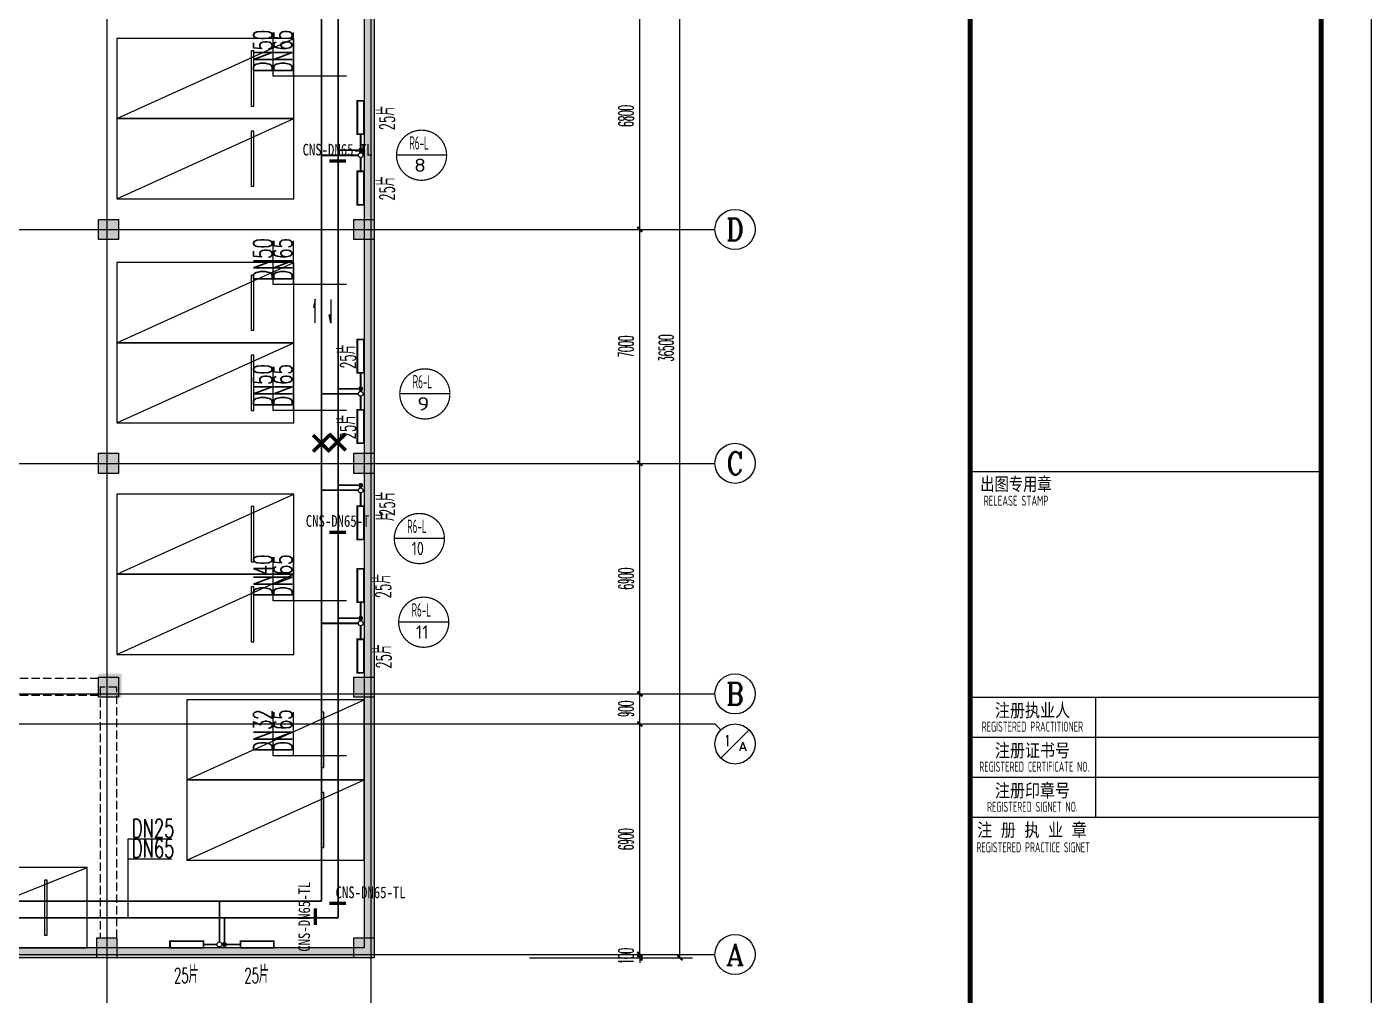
# Model space of a CAD drawing. Extents: x -888467 to -675969, y -675351 to -419232.
# Drawn here: x -739482 to -699242, y -640613 to -611634 of the extents above; entities that cross this region are included whole.
import ezdxf
from ezdxf.enums import TextEntityAlignment as Align

# ---------------------------------------------------------------- set-up
doc = ezdxf.new("R2010")
doc.units = 0
doc.header["$LTSCALE"] = 1000
doc.linetypes.add('DASH', pattern=[0.35, 0.25, -0.1])
doc.layers.get('0').update_dxf_attribs({"linetype": 'CONTINUOUS'})
doc.layers.get('Defpoints').update_dxf_attribs({"linetype": 'CONTINUOUS'})
for name, color, linetype in [('0-供暖管道管径标注', 4, 'CONTINUOUS'), ('1-风管标注', 4, 'CONTINUOUS'), ('3-建筑', 7, 'CONTINUOUS'), ('3-淡显', 8, 'CONTINUOUS'), ('AXIS_TEXT', 7, 'CONTINUOUS'), ('BTTK', 7, 'CONTINUOUS'), ('DIM_IDEN', 3, 'CONTINUOUS'), ('DOTE', 252, 'CONTINUOUS'), ('PIPE-暖供水', 3, 'CONTINUOUS'), ('PIPE-暖回支管', 4, 'DASH'), ('PIPE-暖回水', 1, 'DASH'), ('PUB_TITLE', 7, 'CONTINUOUS'), ('TEXT-散热器', 7, 'CONTINUOUS'), ('TH-散热器', 4, 'CONTINUOUS'), ('VPIPE-暖供水', 3, 'CONTINUOUS'), ('VPIPE-暖回水', 2, 'DASH'), ('VRV-配件', 1, 'CONTINUOUS'), ('抗震支吊架', 2, 'CONTINUOUS'), ('改过图层标记', 3, 'CONTINUOUS'), ('暖－管径标注', 2, 'CONTINUOUS'), ('结构柱子', 253, 'CONTINUOUS')]:
    doc.layers.add(name, color=color, linetype=linetype)
doc.layers.add('3-深度淡显', color=252, linetype='CONTINUOUS', lineweight=0)
doc.styles.add('_TCH_AXIS', font='COMPLEX', dxfattribs={"bigfont": 'GBCBIG'})
doc.styles.add('_TCH_DIM_T3', font='simplex.shx', dxfattribs={"width": 0.423529, "bigfont": 'gbcbig.shx'})
doc.styles.add('_THVAC_DIM', font='simplex.shx', dxfattribs={"width": 0.8, "height": 3.5, "bigfont": 'gbcbig.shx'})
doc.styles.add('COMPLEX', font='COMPLEX')
doc.styles.add('HZ(TK)', font='geniso.shx', dxfattribs={"width": 0.9, "bigfont": 'hztxt.shx'})
doc.styles.add('kzcad', font='', dxfattribs={"width": 0.8})
doc.styles.get("Standard").update_dxf_attribs({"font": 'GBENOR', "bigfont": 'GBCBIG'})
doc.styles.add('设备标注', font='simplex.shx', dxfattribs={"width": 0.705882, "bigfont": 'gbcbig.shx'})
doc.styles.get('kzcad').set_extended_font_data('SimSun')
doc.dimstyles.new('_TCH_ARCH&&150', dxfattribs={"dimtxt": 446.25, "dimasz": 150, "dimexe": 375, "dimexo": 450, "dimgap": 189.375, "dimtad": 1, "dimdec": 0, "dimzin": 0, "dimdsep": 46, "dimtxsty": '_TCH_DIM_T3', "dimblk": 'ARCHTICK', "dimcen": 0.09, "dimclrt": 7, "dimazin": 2, "dimtfac": 1, "dimtdec": 0, "dimtix": 1, "dimtmove": 2, "dimatfit": 3, "dimfxl": 1, "dimtolj": 1, "dimtzin": 0, "dimarcsym": 0})

# ---------------------------------------------------------------- blocks, each defined once
blk = doc.blocks.new('vhtemplate_2019年新竖式图框_A1_1_2', base_point=(-420.5, 0))
at = {"layer": 'BTTK'}
for p, q in [((831, 336), (761, 336)), ((831, 291), (761, 291)), ((786, 291), (786, 267)), ((831, 283), (761, 283)), ((831, 275), (761, 275)), ((831, 275), (761, 275)), ((786, 275), (786, 267)), ((831, 267), (761, 267))]:
    blk.add_line(p, q, dxfattribs=at)
at = {"layer": 'PUB_TITLE', "color": 7}
blk.add_lwpolyline([(-420.5, 594), (841, 594), (841, 0), (-420.5, 0)], close=True, dxfattribs=at)
at = {"layer": 'PUB_TITLE', "const_width": 1}
blk.add_lwpolyline([(-395.5, 10), (831, 10), (831, 584), (-395.5, 584)], close=True, dxfattribs=at)
blk.add_lwpolyline([(761, 10), (761, 584)], dxfattribs=at)
at = {"layer": 'BTTK', "style": 'HZ(TK)'}
for s, height, width, p in [('出图专用章', 3, 0.95, (770.12, 333.45)), ('RELEASE STAMP', 2, 0.7, (770.13, 330.24)), ('REGISTERED PRACTITIONER', 2, 0.65, (773.39, 285.16)), ('REGISTERED CERTIFICATE NO.', 2, 0.65, (773.78, 277.16)), ('REGISTERED SIGNET NO.', 2, 0.65, (773.39, 269.16)), ('REGISTERED PRACTICE SIGNET', 2, 0.59, (773.56, 261.09))]:
    blk.add_text(s, height=height, dxfattribs=dict(at, width=width)).set_placement(p, align=Align.MIDDLE_CENTER)
for s, p in [('注册执业人', (773.42, 288.31)), ('注册证书号', (773.42, 280.31)), ('注册印章号', (773.42, 272.31)), ('注 册 执 业 章', (773.32, 264.45))]:
    blk.add_text(s, height=3, dxfattribs=at).set_placement(p, align=Align.MIDDLE_CENTER)
at = {"layer": 'BTTK', "color": 4, "style": 'HZ(TK)', "width": 0.9}
for tag, p in [('合作单位', (796, 511.5)), ('建设单位', (796, 209.5)), ('工程名称', (796, 176.5)), ('子项名称', (806, 160)), ('图纸名称', (796, 141))]:
    blk.add_attdef(tag, text='', height=3.5, dxfattribs=at).set_placement(p, align=Align.MIDDLE_CENTER)
for tag, p in [('注册证书号', (808.5, 279)), ('注册印章号', (808.5, 271)), ('设计号', (806, 193)), ('图别', (789.75, 34)), ('图号', (822.25, 34)), ('版本号', (789.75, 26)), ('日期', (822.25, 26))]:
    blk.add_attdef(tag, text='', height=3.5, dxfattribs=at).set_placement(p, align=Align.MIDDLE)
blk = doc.blocks.new('_ArchTick')
at = {"color": 0, "linetype": 'ByBlock', "const_width": 0.4}
blk.add_lwpolyline([(-0.5, -0.5), (0.5, 0.5)], dxfattribs=at)
blk = doc.blocks.new('*D184')
at = {"layer": '3-建筑', "color": 0, "lineweight": -2, "transparency": 16777216}
for p, q in [((-724433, -639397), (-720758, -639397)), ((-721133, -639397), (-721133, -639247)), ((-721133, -639497), (-721133, -639397)), ((-724433, -639497), (-720758, -639497)), ((-721133, -639497), (-721133, -639647))]:
    blk.add_line(p, q, dxfattribs=at)
at = {"layer": 'Defpoints', "color": 0, "transparency": 16777216}
for p in [(-724883, -639397), (-721133, -639397), (-724883, -639497)]:
    blk.add_point(p, dxfattribs=at)
at = {"layer": '3-建筑', "color": 0, "lineweight": -2, "transparency": 16777216, "xscale": 150, "yscale": 150, "zscale": 150}
for p, rotation in [((-721133, -639397), 270), ((-721133, -639497), 90)]:
    blk.add_blockref('_ArchTick', p, dxfattribs=dict(at, rotation=rotation))
at = {"layer": '3-建筑', "color": 7, "transparency": 16777216, "insert": (-721546, -639447), "char_height": 446.2, "attachment_point": 5, "rotation": 90, "style": '_TCH_DIM_T3'}
blk.add_mtext('\\A1;100', dxfattribs=at)
blk = doc.blocks.new('*D185')
at = {"layer": '3-建筑', "color": 0, "lineweight": -2, "transparency": 16777216}
for p, q in [((-724433, -632497), (-720758, -632497)), ((-721133, -639397), (-721133, -632497)), ((-724433, -639397), (-720758, -639397))]:
    blk.add_line(p, q, dxfattribs=at)
at = {"layer": 'Defpoints', "color": 0, "transparency": 16777216}
for p in [(-724883, -632497), (-721133, -632497), (-724883, -639397)]:
    blk.add_point(p, dxfattribs=at)
at = {"layer": '3-建筑', "color": 0, "lineweight": -2, "transparency": 16777216, "xscale": 150, "yscale": 150, "zscale": 150}
for p, rotation in [((-721133, -632497), 90), ((-721133, -639397), 270)]:
    blk.add_blockref('_ArchTick', p, dxfattribs=dict(at, rotation=rotation))
at = {"layer": '3-建筑', "color": 7, "transparency": 16777216, "insert": (-721546, -635947), "char_height": 446.2, "attachment_point": 5, "rotation": 90, "style": '_TCH_DIM_T3'}
blk.add_mtext('\\A1;6900', dxfattribs=at)
blk = doc.blocks.new('*D186')
at = {"layer": '3-建筑', "color": 0, "lineweight": -2, "transparency": 16777216}
for p, q in [((-724433, -631597), (-720758, -631597)), ((-721133, -632497), (-721133, -631597)), ((-724433, -632497), (-720758, -632497))]:
    blk.add_line(p, q, dxfattribs=at)
at = {"layer": 'Defpoints', "color": 0, "transparency": 16777216}
for p in [(-724883, -631597), (-721133, -631597), (-724883, -632497)]:
    blk.add_point(p, dxfattribs=at)
at = {"layer": '3-建筑', "color": 0, "lineweight": -2, "transparency": 16777216, "xscale": 150, "yscale": 150, "zscale": 150}
for p, rotation in [((-721133, -631597), 90), ((-721133, -632497), 270)]:
    blk.add_blockref('_ArchTick', p, dxfattribs=dict(at, rotation=rotation))
at = {"layer": '3-建筑', "color": 7, "transparency": 16777216, "insert": (-721546, -632047), "char_height": 446.2, "attachment_point": 5, "rotation": 90, "style": '_TCH_DIM_T3'}
blk.add_mtext('\\A1;900', dxfattribs=at)
blk = doc.blocks.new('*D187')
at = {"layer": '3-建筑', "color": 0, "lineweight": -2, "transparency": 16777216}
for p, q in [((-724433, -624697), (-720758, -624697)), ((-721133, -631597), (-721133, -624697)), ((-724433, -631597), (-720758, -631597))]:
    blk.add_line(p, q, dxfattribs=at)
at = {"layer": 'Defpoints', "color": 0, "transparency": 16777216}
for p in [(-724883, -624697), (-721133, -624697), (-724883, -631597)]:
    blk.add_point(p, dxfattribs=at)
at = {"layer": '3-建筑', "color": 0, "lineweight": -2, "transparency": 16777216, "xscale": 150, "yscale": 150, "zscale": 150}
for p, rotation in [((-721133, -624697), 90), ((-721133, -631597), 270)]:
    blk.add_blockref('_ArchTick', p, dxfattribs=dict(at, rotation=rotation))
at = {"layer": '3-建筑', "color": 7, "transparency": 16777216, "insert": (-721546, -628147), "char_height": 446.2, "attachment_point": 5, "rotation": 90, "style": '_TCH_DIM_T3'}
blk.add_mtext('\\A1;6900', dxfattribs=at)
blk = doc.blocks.new('*D188')
at = {"layer": '3-建筑', "color": 0, "lineweight": -2, "transparency": 16777216}
for p, q in [((-724433, -617697), (-720758, -617697)), ((-721133, -624697), (-721133, -617697)), ((-724433, -624697), (-720758, -624697))]:
    blk.add_line(p, q, dxfattribs=at)
at = {"layer": 'Defpoints', "color": 0, "transparency": 16777216}
for p in [(-724883, -617697), (-721133, -617697), (-724883, -624697)]:
    blk.add_point(p, dxfattribs=at)
at = {"layer": '3-建筑', "color": 0, "lineweight": -2, "transparency": 16777216, "xscale": 150, "yscale": 150, "zscale": 150}
for p, rotation in [((-721133, -617697), 90), ((-721133, -624697), 270)]:
    blk.add_blockref('_ArchTick', p, dxfattribs=dict(at, rotation=rotation))
at = {"layer": '3-建筑', "color": 7, "transparency": 16777216, "insert": (-721546, -621197), "char_height": 446.2, "attachment_point": 5, "rotation": 90, "style": '_TCH_DIM_T3'}
blk.add_mtext('\\A1;7000', dxfattribs=at)
blk = doc.blocks.new('*D189')
at = {"layer": '3-建筑', "color": 0, "lineweight": -2, "transparency": 16777216}
for p, q in [((-724433, -610897), (-720758, -610897)), ((-721133, -617697), (-721133, -610897)), ((-724433, -617697), (-720758, -617697))]:
    blk.add_line(p, q, dxfattribs=at)
at = {"layer": 'Defpoints', "color": 0, "transparency": 16777216}
for p in [(-724883, -610897), (-721133, -610897), (-724883, -617697)]:
    blk.add_point(p, dxfattribs=at)
at = {"layer": '3-建筑', "color": 0, "lineweight": -2, "transparency": 16777216, "xscale": 150, "yscale": 150, "zscale": 150}
for p, rotation in [((-721133, -610897), 90), ((-721133, -617697), 270)]:
    blk.add_blockref('_ArchTick', p, dxfattribs=dict(at, rotation=rotation))
at = {"layer": '3-建筑', "color": 7, "transparency": 16777216, "insert": (-721546, -614297), "char_height": 446.2, "attachment_point": 5, "rotation": 90, "style": '_TCH_DIM_T3'}
blk.add_mtext('\\A1;6800', dxfattribs=at)
blk = doc.blocks.new('*D192')
at = {"layer": '3-建筑', "color": 0, "lineweight": -2, "transparency": 16777216}
for p, q in [((-724433, -602997), (-719558, -602997)), ((-719933, -639497), (-719933, -602997)), ((-724433, -639497), (-719558, -639497))]:
    blk.add_line(p, q, dxfattribs=at)
at = {"layer": 'Defpoints', "color": 0, "transparency": 16777216}
for p in [(-724883, -602997), (-719933, -602997), (-724883, -639497)]:
    blk.add_point(p, dxfattribs=at)
at = {"layer": '3-建筑', "color": 0, "lineweight": -2, "transparency": 16777216, "xscale": 150, "yscale": 150, "zscale": 150}
for p, rotation in [((-719933, -602997), 90), ((-719933, -639497), 270)]:
    blk.add_blockref('_ArchTick', p, dxfattribs=dict(at, rotation=rotation))
at = {"layer": '3-建筑', "color": 7, "transparency": 16777216, "insert": (-720346, -621247), "char_height": 446.2, "attachment_point": 5, "rotation": 90, "style": '_TCH_DIM_T3'}
blk.add_mtext('\\A1;36500', dxfattribs=at)
blk = doc.blocks.new('_AXISO')
blk.add_circle((0, 0), 0.5)
at = {"layer": 'AXIS_TEXT', "style": 'COMPLEX', "width": 1.041667}
blk.add_attdef('A', text='', height=0.56, dxfattribs=at).set_placement((-0.25, -0.28), (0.25, -0.28), align=Align.FIT)
blk = doc.blocks.new('坡向')
at = {"layer": '1-风管标注'}
h = blk.add_hatch(color=256, dxfattribs=at)
h.dxf.hatch_style = 1
h.paths.add_polyline_path([(-283166, -104624), (-283166, -104869), (-283119, -104869)])
for p, q in [((-283166, -105334), (-283166, -104624)), ((-283166, -104624), (-283119, -104869)), ((-283119, -104869), (-283166, -104869))]:
    blk.add_line(p, q, dxfattribs=at)
blk = doc.blocks.new('A$C2B1B7B0A')
at = {"layer": '结构柱子'}
h = blk.add_hatch(color=253, dxfattribs=at)
h.dxf.hatch_style = 1
h.paths.add_polyline_path([(131350, 32100), (130750, 32100), (130750, 31500), (131350, 31500)])
h = blk.add_hatch(color=253, dxfattribs=at)
h.dxf.hatch_style = 1
h.paths.add_polyline_path([(139000, 32100), (138400, 32100), (138400, 31500), (139000, 31500)])
h = blk.add_hatch(color=253, dxfattribs=at)
h.dxf.hatch_style = 1
h.paths.add_polyline_path([(131350, 25100), (130750, 25100), (130750, 24500), (131350, 24500)])
h = blk.add_hatch(color=253, dxfattribs=at)
h.dxf.hatch_style = 1
h.paths.add_polyline_path([(139000, 25100), (138400, 25100), (138400, 24500), (139000, 24500)])
h = blk.add_hatch(color=253, dxfattribs=at)
h.dxf.hatch_style = 1
h.paths.add_polyline_path([(131450, 18500), (130750, 18500), (130750, 17800), (131450, 17800)])
h = blk.add_hatch(color=253, dxfattribs=at)
h.dxf.hatch_style = 1
h.paths.add_polyline_path([(139000, 18400), (138400, 18400), (138400, 17800), (139000, 17800)])
h = blk.add_hatch(color=253, dxfattribs=at)
h.dxf.hatch_style = 1
h.paths.add_polyline_path([(131300, 10600), (130700, 10600), (130700, 10000), (131300, 10000)])
h = blk.add_hatch(color=253, dxfattribs=at)
h.dxf.hatch_style = 1
h.paths.add_polyline_path([(139000, 10600), (138400, 10600), (138400, 10000), (139000, 10000)])
at = {"layer": '结构柱子', "color": 253}
for points in [[(130750, 32100), (131350, 32100), (131350, 31500), (130750, 31500)], [(138400, 32100), (139000, 32100), (139000, 31500), (138400, 31500)], [(130750, 25100), (131350, 25100), (131350, 24500), (130750, 24500)], [(138400, 25100), (139000, 25100), (139000, 24500), (138400, 24500)], [(130750, 18400), (131350, 18400), (131350, 17800), (130750, 17800)], [(138400, 18400), (139000, 18400), (139000, 17800), (138400, 17800)], [(130700, 10600), (131300, 10600), (131300, 10000), (130700, 10000)], [(138400, 10600), (139000, 10600), (139000, 10000), (138400, 10000)]]:
    blk.add_lwpolyline(points, close=True, dxfattribs=at)

msp = doc.modelspace()

# ---------------------------------------------------------------- hatches: boundary and pattern name
at = {"layer": '3-淡显'}
for points in [[(-729090.4, -602996.6), (-729390.4, -603296.6), (-729390.4, -639196.6), (-729090.4, -639496.6)], [(-768540.4, -639196.6), (-768540.4, -639496.6), (-729090.4, -639496.6), (-729390.4, -639196.6)]]:
    msp.add_hatch(color=256, dxfattribs=at).paths.add_polyline_path(points)
h = msp.add_hatch(color=256, dxfattribs=at)
h.dxf.hatch_style = 1
h.paths.add_polyline_path([(-736740.4, -617396.6), (-737340.4, -617396.6), (-737340.4, -617996.6), (-736740.4, -617996.6)])
h = msp.add_hatch(color=256, dxfattribs=at)
h.dxf.hatch_style = 1
h.paths.add_polyline_path([(-729090.4, -617396.6), (-729690.4, -617396.6), (-729690.4, -617996.6), (-729090.4, -617996.6)])
h = msp.add_hatch(color=256, dxfattribs=at)
h.dxf.hatch_style = 1
h.paths.add_polyline_path([(-736740.4, -624396.6), (-737340.4, -624396.6), (-737340.4, -624996.6), (-736740.4, -624996.6)])
h = msp.add_hatch(color=256, dxfattribs=at)
h.dxf.hatch_style = 1
h.paths.add_polyline_path([(-729090.4, -624396.6), (-729690.4, -624396.6), (-729690.4, -624996.6), (-729090.4, -624996.6)])
h = msp.add_hatch(color=256, dxfattribs=at)
h.dxf.hatch_style = 1
h.paths.add_polyline_path([(-736740.4, -631096.6), (-737340.4, -631096.6), (-737340.4, -631696.6), (-736740.4, -631696.6)])
h = msp.add_hatch(color=256, dxfattribs=at)
h.dxf.hatch_style = 1
h.paths.add_polyline_path([(-729090.4, -631096.6), (-729690.4, -631096.6), (-729690.4, -631696.6), (-729090.4, -631696.6)])
h = msp.add_hatch(color=256, dxfattribs=at)
h.dxf.hatch_style = 1
h.paths.add_polyline_path([(-736790.4, -638896.6), (-737390.4, -638896.6), (-737390.4, -639496.6), (-736790.4, -639496.6)])
h = msp.add_hatch(color=256, dxfattribs=at)
h.dxf.hatch_style = 1
h.paths.add_polyline_path([(-729090.4, -638896.6), (-729690.4, -638896.6), (-729690.4, -639496.6), (-729090.4, -639496.6)])
at = {"layer": 'PIPE-暖供水', "linetype": 'Continuous'}
for points in [[(-730508.4, -624254.8), (-730508.4, -624273.5), (-730527.1, -624273.5)], [(-730508.4, -624254.8), (-730527.1, -624254.8), (-730527.1, -624273.5)]]:
    msp.add_hatch(color=256, dxfattribs=at).paths.add_polyline_path(points)
at = {"layer": 'VPIPE-暖回水', "linetype": 'DASH'}
for points in [[(-729415.4, -615324.2), (-729417, -615339.8), (-729421.9, -615354.7), (-729429.7, -615368.3), (-729440.2, -615379.9), (-729452.9, -615389.1), (-729467.2, -615395.5), (-729482.6, -615398.8), (-729498.2, -615398.8), (-729513.6, -615395.5), (-729527.9, -615389.1), (-729540.6, -615379.9), (-729551.1, -615368.3), (-729558.9, -615354.7), (-729563.8, -615339.8), (-729565.4, -615324.2), (-729563.8, -615308.6), (-729558.9, -615293.7), (-729551.1, -615280.1), (-729540.6, -615268.4), (-729527.9, -615259.2), (-729513.6, -615252.8), (-729498.2, -615249.6), (-729482.6, -615249.6), (-729467.2, -615252.8), (-729452.9, -615259.2), (-729440.2, -615268.4), (-729429.7, -615280.1), (-729421.9, -615293.7), (-729417, -615308.6)], [(-729415.4, -622465.7), (-729417, -622481.3), (-729421.9, -622496.2), (-729429.7, -622509.8), (-729440.2, -622521.4), (-729452.9, -622530.6), (-729467.2, -622537), (-729482.6, -622540.3), (-729498.2, -622540.3), (-729513.6, -622537), (-729527.9, -622530.6), (-729540.6, -622521.4), (-729551.1, -622509.8), (-729558.9, -622496.2), (-729563.8, -622481.3), (-729565.4, -622465.7), (-729563.8, -622450.1), (-729558.9, -622435.2), (-729551.1, -622421.6), (-729540.6, -622409.9), (-729527.9, -622400.7), (-729513.6, -622394.3), (-729498.2, -622391.1), (-729482.6, -622391.1), (-729467.2, -622394.3), (-729452.9, -622400.7), (-729440.2, -622409.9), (-729429.7, -622421.6), (-729421.9, -622435.2), (-729417, -622450.1)], [(-729415.4, -625358.2), (-729417, -625373.8), (-729421.9, -625388.7), (-729429.7, -625402.3), (-729440.2, -625414), (-729452.9, -625423.2), (-729467.2, -625429.6), (-729482.6, -625432.8), (-729498.2, -625432.8), (-729513.6, -625429.6), (-729527.9, -625423.2), (-729540.6, -625414), (-729551.1, -625402.3), (-729558.9, -625388.7), (-729563.8, -625373.8), (-729565.4, -625358.2), (-729563.8, -625342.6), (-729558.9, -625327.7), (-729551.1, -625314.2), (-729540.6, -625302.5), (-729527.9, -625293.3), (-729513.6, -625286.9), (-729498.2, -625283.7), (-729482.6, -625283.7), (-729467.2, -625286.9), (-729452.9, -625293.3), (-729440.2, -625302.5), (-729429.7, -625314.2), (-729421.9, -625327.7), (-729417, -625342.6)], [(-729415.4, -629333.5), (-729417, -629349.1), (-729421.9, -629364), (-729429.7, -629377.6), (-729440.2, -629389.2), (-729452.9, -629398.5), (-729467.2, -629404.8), (-729482.6, -629408.1), (-729498.2, -629408.1), (-729513.6, -629404.8), (-729527.9, -629398.5), (-729540.6, -629389.2), (-729551.1, -629377.6), (-729558.9, -629364), (-729563.8, -629349.1), (-729565.4, -629333.5), (-729563.8, -629317.9), (-729558.9, -629303), (-729551.1, -629289.4), (-729540.6, -629277.8), (-729527.9, -629268.6), (-729513.6, -629262.2), (-729498.2, -629258.9), (-729482.6, -629258.9), (-729467.2, -629262.2), (-729452.9, -629268.6), (-729440.2, -629277.8), (-729429.7, -629289.4), (-729421.9, -629303), (-729417, -629317.9)], [(-733642.6, -639096.6), (-733641, -639081), (-733636.2, -639066.1), (-733628.3, -639052.5), (-733617.8, -639040.8), (-733605.1, -639031.6), (-733590.8, -639025.3), (-733575.5, -639022), (-733559.8, -639022), (-733544.5, -639025.3), (-733530.1, -639031.6), (-733517.5, -639040.8), (-733507, -639052.5), (-733499.1, -639066.1), (-733494.3, -639081), (-733492.6, -639096.6), (-733494.3, -639112.2), (-733499.1, -639127.1), (-733507, -639140.7), (-733517.5, -639152.3), (-733530.1, -639161.5), (-733544.5, -639167.9), (-733559.8, -639171.2), (-733575.5, -639171.2), (-733590.8, -639167.9), (-733605.1, -639161.5), (-733617.8, -639152.3), (-733628.3, -639140.7), (-733636.2, -639127.1), (-733641, -639112.2)]]:
    msp.add_hatch(color=256, dxfattribs=at).paths.add_polyline_path(points)

# ---------------------------------------------------------------- linework, layer by layer
at = {"layer": '0-供暖管道管径标注'}
for points in [[(-729914.7, -613110.4), (-732105.8, -613110.4), (-732105.8, -611804)], [(-731505.8, -613110.4), (-731505.8, -611804)], [(-729914.7, -619345.9), (-732105.8, -619345.9), (-732105.8, -618039.5)], [(-731505.8, -619345.9), (-731505.8, -618039.5)], [(-729914.7, -623116.9), (-732105.8, -623116.9), (-732105.8, -621810.5)], [(-731505.8, -623116.9), (-731505.8, -621810.5)], [(-729914.7, -628812.7), (-732105.8, -628812.7), (-732105.8, -627506.3)], [(-731505.8, -628812.7), (-731505.8, -627506.3)], [(-729914.7, -633451.5), (-732105.8, -633451.5), (-732105.8, -632145.1)], [(-731505.8, -633451.5), (-731505.8, -632145.1)], [(-736452.6, -638299.9), (-736452.6, -635937), (-735146.3, -635937)], [(-736452.6, -636537), (-735146.3, -636537)]]:
    msp.add_lwpolyline(points, dxfattribs=at)
at = {"layer": '3-建筑'}
for p, q in [((-729090.4, -602996.6), (-729090.4, -639496.6)), ((-729390.4, -603296.6), (-729390.4, -639196.6)), ((-724883.3, -617696.6), (-718883.3, -617696.6)), ((-724883.3, -624696.6), (-718883.3, -624696.6)), ((-724883.3, -631596.6), (-718883.3, -631596.6)), ((-724883.3, -632496.6), (-718883.3, -632496.6)), ((-718707.6, -632672.3), (-718883.3, -632496.6)), ((-718707.6, -633520.8), (-717859.1, -632672.3)), ((-729390.4, -639196.6), (-768540.4, -639196.6)), ((-724883.3, -639396.6), (-718883.3, -639396.6)), ((-729090.4, -639496.6), (-768540.4, -639496.6))]:
    msp.add_line(p, q, dxfattribs=at)
at = {"layer": '3-建筑', "color": 7}
msp.add_lwpolyline([(-747240.4, -602996.6), (-729090.4, -602996.6), (-729090.4, -639496.6), (-839040.4, -639496.6)], dxfattribs=at)
at = {"layer": '3-建筑'}
msp.add_circle((-718283.3, -633096.6), 600, dxfattribs=at)
at = {"layer": '3-淡显'}
for p, q in [((-737340.4, -617396.6), (-736740.4, -617396.6)), ((-737340.4, -617996.6), (-737340.4, -617396.6)), ((-736740.4, -617396.6), (-736740.4, -617996.6)), ((-729690.4, -617396.6), (-729090.4, -617396.6)), ((-729690.4, -617996.6), (-729690.4, -617396.6)), ((-729090.4, -617396.6), (-729090.4, -617996.6)), ((-736740.4, -617996.6), (-737340.4, -617996.6)), ((-729090.4, -617996.6), (-729690.4, -617996.6)), ((-737340.4, -624396.6), (-736740.4, -624396.6)), ((-737340.4, -624996.6), (-737340.4, -624396.6)), ((-736740.4, -624396.6), (-736740.4, -624996.6)), ((-729690.4, -624396.6), (-729090.4, -624396.6)), ((-729690.4, -624996.6), (-729690.4, -624396.6)), ((-729090.4, -624396.6), (-729090.4, -624996.6)), ((-736740.4, -624996.6), (-737340.4, -624996.6)), ((-729090.4, -624996.6), (-729690.4, -624996.6)), ((-737340.4, -631096.6), (-736740.4, -631096.6)), ((-737340.4, -631696.6), (-737340.4, -631096.6)), ((-736740.4, -631096.6), (-736740.4, -631696.6)), ((-729690.4, -631096.6), (-729090.4, -631096.6)), ((-729690.4, -631696.6), (-729690.4, -631096.6)), ((-729090.4, -631096.6), (-729090.4, -631696.6)), ((-736740.4, -631696.6), (-737340.4, -631696.6)), ((-729090.4, -631696.6), (-729690.4, -631696.6)), ((-737390.4, -638896.6), (-736790.4, -638896.6)), ((-737390.4, -639496.6), (-737390.4, -638896.6)), ((-736790.4, -638896.6), (-736790.4, -639496.6)), ((-729690.4, -638896.6), (-729090.4, -638896.6)), ((-729690.4, -639496.6), (-729690.4, -638896.6)), ((-729090.4, -638896.6), (-729090.4, -639496.6)), ((-736790.4, -639496.6), (-737390.4, -639496.6)), ((-729090.4, -639496.6), (-729690.4, -639496.6))]:
    msp.add_line(p, q, dxfattribs=at)
at = {"layer": '3-深度淡显'}
for p, q in [((-736791.8, -614379), (-731491.8, -611979)), ((-736791.8, -616779), (-731491.8, -614379)), ((-736791.8, -621085.5), (-731491.8, -618685.5)), ((-736791.8, -623485.5), (-731491.8, -621085.5)), ((-736791.8, -628016.6), (-731491.8, -625616.6)), ((-736791.8, -630416.6), (-731491.8, -628016.6)), ((-734690.4, -634171.6), (-729390.4, -631771.6)), ((-734690.4, -636571.6), (-729390.4, -634171.6)), ((-743673.9, -639196.6), (-737673.9, -636796.6))]:
    msp.add_line(p, q, dxfattribs=at)
for points in [[(-731491.8, -614379), (-731491.8, -611979), (-736791.8, -611979), (-736791.8, -614379)], [(-732691.8, -614004.3), (-732691.8, -612353.6), (-732772.1, -612353.6), (-732772.1, -614004.3)], [(-731491.8, -616779), (-731491.8, -614379), (-736791.8, -614379), (-736791.8, -616779)], [(-732691.8, -616404.3), (-732691.8, -614753.6), (-732772.1, -614753.6), (-732772.1, -616404.3)], [(-731491.8, -621085.5), (-731491.8, -618685.5), (-736791.8, -618685.5), (-736791.8, -621085.5)], [(-732691.8, -620710.8), (-732691.8, -619060.1), (-732772.1, -619060.1), (-732772.1, -620710.8)], [(-731491.8, -623485.5), (-731491.8, -621085.5), (-736791.8, -621085.5), (-736791.8, -623485.5)], [(-732691.8, -623110.8), (-732691.8, -621460.1), (-732772.1, -621460.1), (-732772.1, -623110.8)], [(-731491.8, -628016.6), (-731491.8, -625616.6), (-736791.8, -625616.6), (-736791.8, -628016.6)], [(-732691.8, -627641.9), (-732691.8, -625991.2), (-732772.1, -625991.2), (-732772.1, -627641.9)], [(-731491.8, -630416.6), (-731491.8, -628016.6), (-736791.8, -628016.6), (-736791.8, -630416.6)], [(-732691.8, -630041.9), (-732691.8, -628391.2), (-732772.1, -628391.2), (-732772.1, -630041.9)], [(-729390.4, -634171.6), (-729390.4, -631771.6), (-734690.4, -631771.6), (-734690.4, -634171.6)], [(-730590.4, -633797), (-730590.4, -632146.2), (-730670.7, -632146.2), (-730670.7, -633797)], [(-729390.4, -636571.6), (-729390.4, -634171.6), (-734690.4, -634171.6), (-734690.4, -636571.6)], [(-730590.4, -636197), (-730590.4, -634546.2), (-730670.7, -634546.2), (-730670.7, -636197)], [(-737673.9, -639196.6), (-737673.9, -636796.6), (-743673.9, -636796.6), (-743673.9, -639196.6)], [(-738873.9, -638822), (-738873.9, -637171.2), (-738954.3, -637171.2), (-738954.3, -638822)]]:
    msp.add_lwpolyline(points, close=True, dxfattribs=at)
at = {"layer": '3-深度淡显', "linetype": 'DASH'}
for points in [[(-737340.4, -631139.9), (-742140.4, -631139.9), (-742140.4, -631639.9), (-737340.4, -631639.9)], [(-736790.4, -638896.6), (-736790.4, -631396.6), (-737290.4, -631396.6), (-737290.4, -638896.6)]]:
    msp.add_lwpolyline(points, dxfattribs=at)
at = {"layer": 'DIM_IDEN', "color": 7}
for p, q in [((-726918.1, -615474.4), (-728418.1, -615474.4)), ((-726819.5, -622619.1), (-728319.5, -622619.1)), ((-726983.8, -626948.3), (-728483.8, -626948.3)), ((-726852.3, -629451.8), (-728352.3, -629451.8))]:
    msp.add_line(p, q, dxfattribs=at)
at = {"layer": 'DIM_IDEN', "color": 7, "const_width": 37.5}
for points in [[(-726918.1, -615474.4, 1), (-728418.1, -615474.4, 1)], [(-726819.5, -622619.1, 1), (-728319.5, -622619.1, 1)], [(-726983.8, -626948.3, 1), (-728483.8, -626948.3, 1)], [(-726852.3, -629451.8, 1), (-728352.3, -629451.8, 1)]]:
    msp.add_lwpolyline(points, format="xyb", close=True, dxfattribs=at)
at = {"layer": 'DOTE', "color": 251}
for p, q in [((-737090.4, -598065.9), (-737090.4, -646591)), ((-729190.4, -598065.9), (-729190.4, -646591)), ((-758004.7, -617696.6), (-724690.4, -617696.6)), ((-872297.5, -624696.6), (-724690.4, -624696.6)), ((-872297.5, -631596.6), (-724690.4, -631596.6)), ((-872297.5, -632496.6), (-724690.4, -632496.6)), ((-872297.5, -639396.6), (-724690.4, -639396.6))]:
    msp.add_line(p, q, dxfattribs=at)
at = {"layer": 'PIPE-暖供水', "linetype": 'Continuous', "const_width": 52.5}
for points in [[(-730162.6, -638299.9), (-730162.6, -603895.7)], [(-730162.6, -615326.7), (-729565.4, -615326.7)], [(-730162.6, -622466.1), (-729565.4, -622466.1)], [(-730162.6, -625347.7), (-729565.4, -625347.7)], [(-730162.6, -629334), (-729565.4, -629334)], [(-745462.1, -638299.2), (-730162.6, -638299.9)], [(-733568.3, -639021.6), (-733568.3, -638299.9)]]:
    msp.add_lwpolyline(points, dxfattribs=at)
at = {"layer": 'PIPE-暖回支管', "linetype": 'DASH', "const_width": 52.5}
for points in [[(-729490.4, -615251.7), (-729490.4, -614847.1)], [(-729490.4, -615552.1), (-729490.4, -615956.7)], [(-729490.4, -622391.1), (-729490.4, -621986.5)], [(-729490.4, -622691.5), (-729490.4, -623096.1)], [(-729490.4, -625573.1), (-729490.4, -625977.7)], [(-729490.4, -629259), (-729490.4, -628854.4)], [(-729490.4, -629559.4), (-729490.4, -629964)], [(-733793.7, -639096.6), (-734198.3, -639096.6)], [(-733493.3, -639096.6), (-733088.7, -639096.6)]]:
    msp.add_lwpolyline(points, dxfattribs=at)
at = {"layer": 'PIPE-暖回水', "linetype": 'DASH', "const_width": 52.5}
for points in [[(-730666.1, -604395.7), (-730666.1, -637799.9)], [(-730662.6, -615477.1), (-729565.4, -615477.1)], [(-730662.6, -622616.5), (-729565.4, -622616.5)], [(-730666.1, -625498.1), (-729565.4, -625498.1)], [(-730662.6, -629484.4), (-729565.4, -629484.4)], [(-741482.8, -637804.8), (-730662.6, -637799.9)], [(-733718.7, -639021.6), (-733718.7, -637800.7)]]:
    msp.add_lwpolyline(points, dxfattribs=at)
at = {"layer": 'TH-散热器', "const_width": 52.5}
for points in [[(-729390.4, -614847.1), (-729390.4, -613847.1), (-729590.4, -613847.1), (-729590.4, -614847.1)], [(-729590.4, -615956.7), (-729590.4, -616956.7), (-729390.4, -616956.7), (-729390.4, -615956.7)], [(-729390.4, -621986.5), (-729390.4, -620986.5), (-729590.4, -620986.5), (-729590.4, -621986.5)], [(-729590.4, -623096.1), (-729590.4, -624096.1), (-729390.4, -624096.1), (-729390.4, -623096.1)], [(-729390.4, -626977.7), (-729390.4, -625977.7), (-729590.4, -625977.7), (-729590.4, -626977.7)], [(-729390.4, -628854.4), (-729390.4, -627854.4), (-729590.4, -627854.4), (-729590.4, -628854.4)], [(-729590.4, -629964), (-729590.4, -630964), (-729390.4, -630964), (-729390.4, -629964)], [(-734198.3, -638996.6), (-735198.3, -638996.6), (-735198.3, -639196.6), (-734198.3, -639196.6)], [(-733088.7, -639196.6), (-732088.7, -639196.6), (-732088.7, -638996.6), (-733088.7, -638996.6)]]:
    msp.add_lwpolyline(points, close=True, dxfattribs=at)
at = {"layer": 'VPIPE-暖供水', "linetype": 'Continuous'}
for centre in [(-729490.4, -615474.6), (-729490.4, -615474.6), (-729490.4, -622616.1), (-729490.4, -622616.1), (-729490.4, -625508.6), (-729490.4, -625508.6), (-729490.4, -629483.9), (-729490.4, -629483.9), (-733718.1, -639096.6), (-733718.1, -639096.6)]:
    msp.add_circle(centre, 75, dxfattribs=at)
at = {"layer": '抗震支吊架', "color": 2, "const_width": 100}
for points in [[(-730432, -615644.2), (-729932, -615644.2)], [(-730432, -626757.2), (-729932, -626757.2)], [(-730844.8, -638517.2), (-730844.8, -638017.2)], [(-730432, -637870.2), (-729932, -637870.2)]]:
    msp.add_lwpolyline(points, dxfattribs=at)
at = {"layer": '暖－管径标注', "const_width": 105.8}
for points in [[(-730416.7, -624346.6), (-730915.5, -623847.9)], [(-730416.7, -623847.9), (-730915.5, -624346.6)], [(-729938.4, -624309.9), (-730437.2, -623811.1)], [(-729938.4, -623811.1), (-730437.2, -624309.9)]]:
    msp.add_lwpolyline(points, dxfattribs=at)

# ---------------------------------------------------------------- block references
msp.add_blockref('A$C2B1B7B0A', (-868090.4, -649496.6))
at = {"layer": '3-建筑'}
ref = msp.add_blockref('_AXISO', (-718283.3, -617696.6), dxfattribs=dict(at, xscale=1200, yscale=1200, zscale=1200))
ref.add_attrib('A', 'D', dxfattribs={"layer": 'AXIS_TEXT', "height": 652.9, "style": '_TCH_AXIS'}).set_placement((-718547.6, -618023), (-718019.1, -618023), align=Align.FIT)
ref = msp.add_blockref('_AXISO', (-718283.3, -624696.6), dxfattribs=dict(at, xscale=1200, yscale=1200, zscale=1200))
ref.add_attrib('A', 'C', dxfattribs={"layer": 'AXIS_TEXT', "height": 683.5, "style": '_TCH_AXIS'}).set_placement((-718527.4, -625038.3), (-718039.2, -625038.3), align=Align.FIT)
ref = msp.add_blockref('_AXISO', (-718283.3, -631596.6), dxfattribs=dict(at, xscale=1200, yscale=1200, zscale=1200))
ref.add_attrib('A', 'B', dxfattribs={"layer": 'AXIS_TEXT', "height": 652.9, "style": '_TCH_AXIS'}).set_placement((-718547.6, -631923), (-718019.1, -631923), align=Align.FIT)
ref = msp.add_blockref('_AXISO', (-718283.3, -639396.6), dxfattribs=dict(at, xscale=1200, yscale=1200, zscale=1200))
ref.add_attrib('A', 'A', dxfattribs={"layer": 'AXIS_TEXT', "height": 637.8, "style": '_TCH_AXIS'}).set_placement((-718556.7, -639715.5), (-718010, -639715.5), align=Align.FIT)
at = {"layer": 'VRV-配件', "xscale": -1, "rotation": 359.9999999999999}
msp.add_blockref('坡向', (-1014022.7, -515156.2), dxfattribs=at)
at = {"layer": 'VRV-配件', "rotation": 180.0000000000001}
msp.add_blockref('坡向', (-1013550.3, -725123.7), dxfattribs=at)
at = {"layer": '改过图层标记', "xscale": 150, "yscale": 150, "zscale": 150}
msp.add_blockref('vhtemplate_2019年新竖式图框_A1_1_2', (-888467, -675351.2), dxfattribs=at)

# ---------------------------------------------------------------- texts
at = {"layer": '0-供暖管道管径标注', "color": 251, "style": '设备标注', "width": 0.65}
for s, p in [('DN50', (-732144.4, -612996.2)), ('DN50', (-732144.4, -619231.7)), ('DN50', (-732144.4, -623002.7)), ('DN40', (-732144.4, -628698.5)), ('DN32', (-732144.4, -633337.3))]:
    msp.add_text(s, height=550, rotation=90, dxfattribs=at).set_placement(p)
at = {"layer": '0-供暖管道管径标注', "style": '设备标注', "width": 0.65}
for p in [(-731544.4, -612996.2), (-731544.4, -619231.7), (-731544.4, -623002.7), (-731544.4, -628698.5), (-731544.4, -633337.3)]:
    msp.add_text('DN65', height=550, rotation=90, dxfattribs=at).set_placement(p)
at = {"layer": '0-供暖管道管径标注', "color": 251, "style": '设备标注', "width": 0.65}
msp.add_text('DN25', height=550, dxfattribs=at).set_placement((-736338.5, -635898.4))
at = {"layer": '0-供暖管道管径标注', "style": '设备标注', "width": 0.65}
msp.add_text('DN65', height=550, dxfattribs=at).set_placement((-736338.5, -636498.4))
at = {"layer": '3-建筑', "style": '_TCH_AXIS'}
for s, height, p, p2 in [('1', 327.9, (-718582.2, -633162.2), (-718441.6, -633162.2)), ('A', 260.2, (-718157.7, -633304.7), (-717934.7, -633304.7))]:
    msp.add_text(s, height=height, dxfattribs=at).set_placement(p, p2, align=Align.FIT)
at = {"layer": 'DIM_IDEN', "color": 7}
for s, width, p, p2 in [('R6-L', 0.634095, (-728031.4, -615308.5), (-727450.2, -615308.5)), ('8', 1.948473, (-727891.4, -615973.9), (-727534.2, -615973.9)), ('R6-L', 0.634095, (-727932.8, -622453.2), (-727351.5, -622453.2)), ('9', 1.762997, (-727797.8, -623116.4), (-727432.5, -623116.4)), ('R6-L', 0.634095, (-728097.1, -626782.4), (-727515.8, -626782.4)), ('10', 1.042901, (-727962.1, -627445.6), (-727596.8, -627445.6)), ('R6-L', 0.634095, (-727965.6, -629285.9), (-727384.3, -629285.9)), ('11', 1.317096, (-727835.5, -629946.8), (-727462.4, -629946.8))]:
    msp.add_text(s, height=400, dxfattribs=dict(at, width=width)).set_placement(p, p2, align=Align.FIT)
at = {"layer": 'TEXT-散热器', "style": '_THVAC_DIM'}
for s, height, width, p in [('片', 525, 0.8, (-728474.5, -614294.5, 1700)), ('25', 446.25, 0.564706, (-728474.5, -614726.5, 1700)), ('片', 525, 0.8, (-728474.5, -616401.4, -900)), ('25', 446.25, 0.564706, (-728474.5, -616833.4, -900)), ('片', 525, 0.8, (-729646, -621433.9, 1700)), ('25', 446.25, 0.564706, (-729646, -621865.9, 1700)), ('片', 525, 0.8, (-729646, -623540.8, -900)), ('25', 446.25, 0.564706, (-729646, -623972.8, -900)), ('片', 525, 0.8, (-728474.5, -625834.3, 1700)), ('25', 446.25, 0.564706, (-728474.5, -626266.3, 1700)), ('片', 525, 0.8, (-728474.5, -626425.1, 1700)), ('片', 525, 0.8, (-728589.1, -628301.8, 1700)), ('25', 446.25, 0.564706, (-728589.1, -628733.8, 1700)), ('片', 525, 0.8, (-728573.2, -630408.7, -900)), ('25', 446.25, 0.564706, (-728573.2, -630840.7, -900))]:
    msp.add_text(s, height=height, rotation=90, dxfattribs=dict(at, width=width)).set_placement(p)
for s, height, width, p in [('25', 446.25, 0.564706, (-735075, -640251.1, -900)), ('片', 525, 0.8, (-734643, -640251.1, -900)), ('25', 446.25, 0.564706, (-732968.1, -640251.1, 1700)), ('片', 525, 0.8, (-732536.1, -640251.1, 1700))]:
    msp.add_text(s, height=height, dxfattribs=dict(at, width=width)).set_placement(p)
at = {"layer": '抗震支吊架', "color": 2, "style": 'kzcad', "width": 0.8}
for s, rotation, p in [('CNS-DN65-TL', 359.88539, (-730182, -615484.2)), ('CNS-DN65-T', 359.88539, (-730182, -626597.2)), ('CNS-DN65-TL', 89.88539, (-731004.8, -638267.2)), ('CNS-DN65-TL', 359.88539, (-729192.6, -637712.2))]:
    msp.add_text(s, height=350, rotation=rotation, dxfattribs=at).set_placement(p, align=Align.CENTER)

# ---------------------------------------------------------------- dimensions: what is measured, and where the dimension line sits
at = {"layer": '3-建筑'}
for p1, p2, distance, picture, middle in [((-724883.3, -639496.6), (-724883.3, -602996.6), -4950, '*D192', (-720345.8, -621246.6)), ((-724883.3, -617696.6), (-724883.3, -610896.6), -3750, '*D189', (-721545.8, -614296.6)), ((-724883.3, -624696.6), (-724883.3, -617696.6), -3750, '*D188', (-721545.8, -621196.6)), ((-724883.3, -631596.6), (-724883.3, -624696.6), -3750, '*D187', (-721545.8, -628146.6)), ((-724883.3, -632496.6), (-724883.3, -631596.6), -3750, '*D186', (-721545.8, -632046.6)), ((-724883.3, -639396.6), (-724883.3, -632496.6), -3750, '*D185', (-721545.8, -635946.6)), ((-724883.3, -639496.6), (-724883.3, -639396.6), -3750, '*D184', (-721545.8, -639446.6))]:
    dim = msp.add_aligned_dim(p1=p1, p2=p2, distance=distance, dimstyle='_TCH_ARCH&&150', dxfattribs=at)
    dim.commit()
    dim.dimension.update_dxf_attribs({"geometry": picture, "text_midpoint": middle})

doc.saveas('drawing.dxf')
